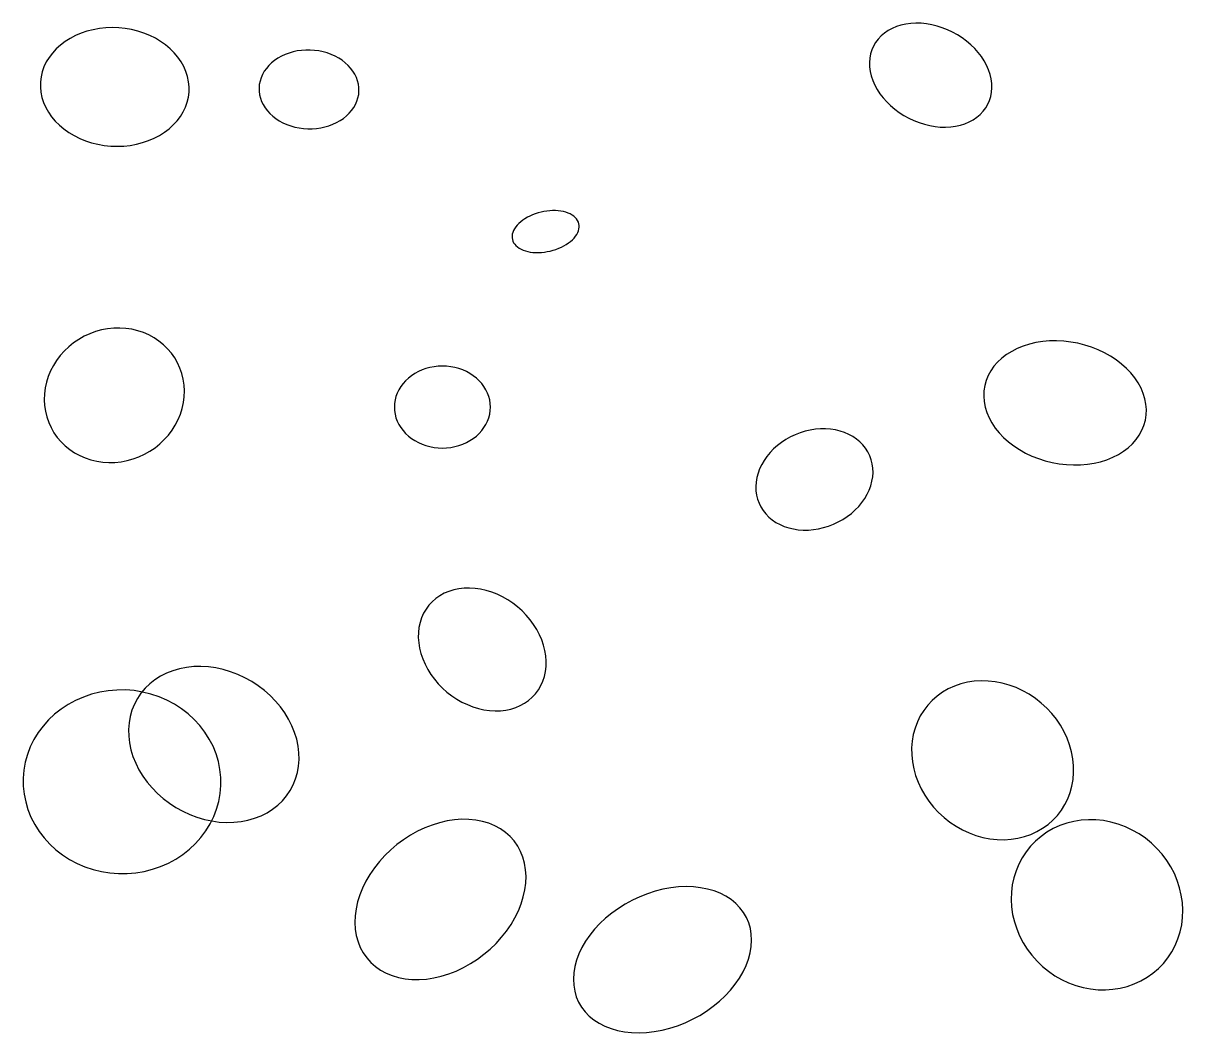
# Model space of a CAD drawing. Header units: metres. Extents: x -14742 to 23791, y -293937 to -273851.
# Drawn here: x 4921 to 23791, y -293937 to -277517 of the extents above; entities that cross this region are included whole.
import ezdxf

# ---------------------------------------------------------------- set-up
doc = ezdxf.new("R2010")
doc.units = ezdxf.units.M

msp = doc.modelspace()

# ---------------------------------------------------------------- linework, layer by layer
at = {"layer": 'LAYER'}
for p, q in [((19130.55, -277572.8), (19060.72, -277602.11)), ((19204.64, -277549.51), (19130.55, -277572.8)), ((19282.41, -277532.4), (19204.64, -277549.51)), ((19363.27, -277521.6), (19282.41, -277532.4)), ((19446.6, -277517.21), (19363.27, -277521.6)), ((19531.78, -277519.25), (19446.6, -277517.21)), ((19618.14, -277527.7), (19531.78, -277519.25)), ((19705.05, -277542.51), (19618.14, -277527.7)), ((19791.83, -277563.55), (19705.05, -277542.51)), ((19877.82, -277590.68), (19791.83, -277563.55)), ((5683.54, -277764.86), (5601.91, -277816.22)), ((5770.71, -277719.5), (5683.54, -277764.86)), ((5862.76, -277680.5), (5770.71, -277719.5)), ((5958.97, -277648.14), (5862.76, -277680.5)), ((6058.62, -277622.68), (5958.97, -277648.14)), ((6160.95, -277604.3), (6058.62, -277622.68)), ((6265.19, -277593.15), (6160.95, -277604.3)), ((6370.53, -277589.32), (6265.19, -277593.15)), ((6476.18, -277592.82), (6370.53, -277589.32)), ((6581.34, -277603.65), (6476.18, -277592.82)), ((6685.19, -277621.7), (6581.34, -277603.65)), ((6786.96, -277646.85), (6685.19, -277621.7)), ((6885.87, -277678.9), (6786.96, -277646.85)), ((6981.16, -277717.62), (6885.87, -277678.9)), ((7072.11, -277762.7), (6981.16, -277717.62)), ((7158.02, -277813.8), (7072.11, -277762.7)), ((18881.81, -277723.62), (18833.89, -277774.31)), ((18935.87, -277677.81), (18881.81, -277723.62)), ((18995.66, -277637.2), (18935.87, -277677.81)), ((19060.72, -277602.11), (18995.66, -277637.2)), ((19962.37, -277623.68), (19877.82, -277590.68)), ((20044.84, -277662.29), (19962.37, -277623.68)), ((20124.59, -277706.24), (20044.84, -277662.29)), ((20201.03, -277755.18), (20124.59, -277706.24)), ((20273.56, -277808.75), (20201.03, -277755.18)), ((5457.68, -277935.36), (5396.19, -278002.22)), ((5526.43, -277873.2), (5457.68, -277935.36)), ((5601.91, -277816.22), (5526.43, -277873.2)), ((7238.26, -277870.53), (7158.02, -277813.8)), ((7312.19, -277932.47), (7238.26, -277870.53)), ((7379.26, -277999.13), (7312.19, -277932.47)), ((9521.47, -277953.94), (9450.91, -277958.99)), ((9592.42, -277953.77), (9521.47, -277953.94)), ((9663.22, -277958.47), (9592.42, -277953.77)), ((18730.36, -277951.49), (18710.14, -278017.43)), ((18757.88, -277888.67), (18730.36, -277951.49)), ((18792.47, -277829.46), (18757.88, -277888.67)), ((18833.89, -277774.31), (18792.47, -277829.46)), ((20341.65, -277866.52), (20273.56, -277808.75)), ((20404.76, -277928.07), (20341.65, -277866.52)), ((20462.42, -277992.92), (20404.76, -277928.07)), ((5342.42, -278073.29), (5296.78, -278148.01)), ((5396.19, -278002.22), (5342.42, -278073.29)), ((7438.97, -278070.02), (7379.26, -277999.13)), ((7490.85, -278144.6), (7438.97, -278070.02)), ((9011.44, -278122.95), (8962.2, -278162.6)), ((9064.95, -278086.88), (9011.44, -278122.95)), ((9122.31, -278054.67), (9064.95, -278086.88)), ((9183.1, -278026.57), (9122.31, -278054.67)), ((9246.85, -278002.78), (9183.1, -278026.57)), ((9313.07, -277983.5), (9246.85, -278002.78)), ((9381.26, -277968.86), (9313.07, -277983.5)), ((9450.91, -277958.99), (9381.26, -277968.86)), ((9733.31, -277968.01), (9663.22, -277958.47)), ((9802.19, -277982.31), (9733.31, -277968.01)), ((9869.3, -278001.27), (9802.19, -277982.31)), ((9934.16, -278024.74), (9869.3, -278001.27)), ((9996.26, -278052.55), (9934.16, -278024.74)), ((10055.13, -278084.47), (9996.26, -278052.55)), ((10110.32, -278120.28), (10055.13, -278084.47)), ((10161.42, -278159.69), (10110.32, -278120.28)), ((18697.37, -278086), (18692.14, -278156.67)), ((18710.14, -278017.43), (18697.37, -278086)), ((20514.19, -278060.59), (20462.42, -277992.92)), ((20559.68, -278130.55), (20514.19, -278060.59)), ((20598.54, -278202.28), (20559.68, -278130.55)), ((5231.22, -278306.14), (5211.8, -278388.34)), ((5259.62, -278225.83), (5231.22, -278306.14)), ((5296.78, -278148.01), (5259.62, -278225.83)), ((7534.51, -278222.28), (7490.85, -278144.6)), ((7569.62, -278302.5), (7534.51, -278222.28)), ((7595.91, -278384.62), (7569.62, -278302.5)), ((8843.64, -278299.94), (8814.84, -278350.68)), ((8877.98, -278251.44), (8843.64, -278299.94)), ((8917.6, -278205.54), (8877.98, -278251.44)), ((8962.2, -278162.6), (8917.6, -278205.54)), ((10208.03, -278202.41), (10161.42, -278159.69)), ((10249.8, -278248.11), (10208.03, -278202.41)), ((10286.41, -278296.44), (10249.8, -278248.11)), ((10317.58, -278347.03), (10286.41, -278296.44)), ((18692.14, -278156.67), (18694.49, -278228.91)), ((18694.49, -278228.91), (18704.41, -278302.16)), ((18704.41, -278302.16), (18721.81, -278375.87)), ((20630.47, -278275.22), (20598.54, -278202.28)), ((20655.24, -278348.83), (20630.47, -278275.22)), ((5201.5, -278471.79), (5200.41, -278555.88)), ((5211.8, -278388.34), (5201.5, -278471.79)), ((7613.18, -278468.04), (7595.91, -278384.62)), ((7621.3, -278552.11), (7613.18, -278468.04)), ((8763.68, -278512.41), (8758.8, -278568.12)), ((8774.71, -278457.32), (8763.68, -278512.41)), ((8791.81, -278403.28), (8774.71, -278457.32)), ((8814.84, -278350.68), (8791.81, -278403.28)), ((10343.08, -278399.51), (10317.58, -278347.03)), ((10362.71, -278453.47), (10343.08, -278399.51)), ((10376.32, -278508.5), (10362.71, -278453.47)), ((10383.81, -278564.18), (10376.32, -278508.5)), ((18721.81, -278375.87), (18746.58, -278449.48)), ((18746.58, -278449.48), (18778.51, -278522.42)), ((20672.64, -278422.54), (20655.24, -278348.83)), ((20682.56, -278495.79), (20672.64, -278422.54)), ((20684.91, -278568.03), (20682.56, -278495.79)), ((5200.41, -278555.88), (5208.53, -278639.95)), ((5208.53, -278639.95), (5225.8, -278723.36)), ((7609.91, -278719.65), (7620.21, -278636.19)), ((7620.21, -278636.19), (7621.3, -278552.11)), ((7620.21, -278636.19), (7620.21, -278636.19)), ((8758.8, -278568.12), (8760.12, -278624.03)), ((8760.12, -278624.03), (8767.61, -278679.71)), ((8767.61, -278679.71), (8781.22, -278734.74)), ((10369.22, -278730.88), (10380.24, -278675.79)), ((10380.24, -278675.79), (10385.12, -278620.08)), ((10385.12, -278620.08), (10383.81, -278564.18)), ((10385.12, -278620.08), (10385.12, -278620.08)), ((18778.51, -278522.42), (18817.37, -278594.15)), ((18817.37, -278594.15), (18862.86, -278664.11)), ((18862.86, -278664.11), (18914.63, -278731.77)), ((20646.69, -278773.21), (20666.91, -278707.27)), ((20666.91, -278707.27), (20679.68, -278638.7)), ((20679.68, -278638.7), (20684.91, -278568.03)), ((5225.8, -278723.36), (5252.09, -278805.49)), ((5252.09, -278805.49), (5287.2, -278885.7)), ((5287.2, -278885.7), (5330.86, -278963.39)), ((7524.93, -278959.97), (7562.09, -278882.16)), ((7562.09, -278882.16), (7590.49, -278801.85)), ((7590.49, -278801.85), (7609.91, -278719.65)), ((8781.22, -278734.74), (8800.85, -278788.69)), ((8800.85, -278788.69), (8826.34, -278841.17)), ((8826.34, -278841.17), (8857.52, -278891.77)), ((8857.52, -278891.77), (8894.13, -278940.1)), ((10265.95, -278936.77), (10300.29, -278888.27)), ((10300.29, -278888.27), (10329.08, -278837.52)), ((10329.08, -278837.52), (10352.12, -278784.93)), ((10352.12, -278784.93), (10369.22, -278730.88)), ((18914.63, -278731.77), (18972.29, -278796.63)), ((18972.29, -278796.63), (19035.4, -278858.18)), ((19035.4, -278858.18), (19103.49, -278915.95)), ((20543.16, -278950.39), (20584.58, -278895.24)), ((20584.58, -278895.24), (20619.17, -278836.03)), ((20619.17, -278836.03), (20646.69, -278773.21)), ((20619.17, -278836.03), (20619.17, -278836.03)), ((5330.86, -278963.39), (5382.74, -279037.96)), ((5382.74, -279037.96), (5442.44, -279108.85)), ((7425.52, -279105.76), (7479.29, -279034.7)), ((7479.29, -279034.7), (7524.93, -278959.97)), ((8894.13, -278940.1), (8935.9, -278985.8)), ((8935.9, -278985.8), (8982.51, -279028.51)), ((8982.51, -279028.51), (9033.6, -279067.93)), ((9033.6, -279067.93), (9088.8, -279103.73)), ((10078.98, -279101.33), (10132.49, -279065.26)), ((10132.49, -279065.26), (10181.73, -279025.6)), ((10181.73, -279025.6), (10226.33, -278982.66)), ((10226.33, -278982.66), (10265.95, -278936.77)), ((19103.49, -278915.95), (19176.02, -278969.51)), ((19176.02, -278969.51), (19252.46, -279018.46)), ((19252.46, -279018.46), (19332.21, -279062.4)), ((19332.21, -279062.4), (19414.68, -279101.02)), ((20316.33, -279122.59), (20381.39, -279087.5)), ((20381.39, -279087.5), (20441.18, -279046.89)), ((20441.18, -279046.89), (20495.24, -279001.07)), ((20495.24, -279001.07), (20543.16, -278950.39)), ((5442.44, -279108.85), (5509.52, -279175.52)), ((5509.52, -279175.52), (5583.45, -279237.45)), ((5583.45, -279237.45), (5663.68, -279294.19)), ((7219.8, -279291.76), (7295.28, -279234.79)), ((7295.28, -279234.79), (7364.03, -279172.63)), ((7364.03, -279172.63), (7425.52, -279105.76)), ((9088.8, -279103.73), (9147.67, -279135.66)), ((9147.67, -279135.66), (9209.76, -279163.46)), ((9209.76, -279163.46), (9274.62, -279186.93)), ((9274.62, -279186.93), (9341.74, -279205.89)), ((9341.74, -279205.89), (9410.61, -279220.2)), ((9410.61, -279220.2), (9480.71, -279229.73)), ((9480.71, -279229.73), (9551.5, -279234.43)), ((9551.5, -279234.43), (9622.45, -279234.26)), ((9622.45, -279234.26), (9693.02, -279229.22)), ((9693.02, -279229.22), (9762.66, -279219.34)), ((9762.66, -279219.34), (9830.85, -279204.7)), ((9830.85, -279204.7), (9897.08, -279185.42)), ((9897.08, -279185.42), (9960.82, -279161.64)), ((9960.82, -279161.64), (10021.61, -279133.53)), ((10021.61, -279133.53), (10078.98, -279101.33)), ((19414.68, -279101.02), (19499.23, -279134.02)), ((19499.23, -279134.02), (19585.22, -279161.15)), ((19585.22, -279161.15), (19672, -279182.19)), ((19672, -279182.19), (19758.91, -279197)), ((19758.91, -279197), (19845.27, -279205.45)), ((19845.27, -279205.45), (19930.45, -279207.49)), ((19930.45, -279207.49), (20013.78, -279203.09)), ((20013.78, -279203.09), (20094.64, -279192.3)), ((20094.64, -279192.3), (20172.41, -279175.19)), ((20172.41, -279175.19), (20246.5, -279151.9)), ((20246.5, -279151.9), (20316.33, -279122.59)), ((5663.68, -279294.19), (5749.6, -279345.29)), ((5749.6, -279345.29), (5840.55, -279390.37)), ((5840.55, -279390.37), (5935.84, -279429.08)), ((5935.84, -279429.08), (6034.75, -279461.13)), ((6034.75, -279461.13), (6136.52, -279486.28)), ((6763.09, -279485.31), (6862.74, -279459.85)), ((6862.74, -279459.85), (6958.95, -279427.49)), ((6958.95, -279427.49), (7050.99, -279388.48)), ((7050.99, -279388.48), (7138.16, -279343.13)), ((7138.16, -279343.13), (7219.8, -279291.76)), ((6136.52, -279486.28), (6240.37, -279504.34)), ((6240.37, -279504.34), (6345.52, -279515.16)), ((6345.52, -279515.16), (6451.17, -279518.67)), ((6451.17, -279518.67), (6556.52, -279514.83)), ((6556.52, -279514.83), (6660.75, -279503.68)), ((6660.75, -279503.68), (6763.09, -279485.31)), ((13347.35, -280590.12), (13300.45, -280602.52)), ((13394.82, -280580.13), (13347.35, -280590.12)), ((13442.5, -280572.62), (13394.82, -280580.13)), ((13490.02, -280567.65), (13442.5, -280572.62)), ((13537.03, -280565.26), (13490.02, -280567.65)), ((13583.17, -280565.46), (13537.03, -280565.26)), ((13628.09, -280568.26), (13583.17, -280565.46)), ((13671.44, -280573.63), (13628.09, -280568.26)), ((13712.9, -280581.54), (13671.44, -280573.63)), ((13752.14, -280591.91), (13712.9, -280581.54)), ((13788.87, -280604.68), (13752.14, -280591.91)), ((12986.52, -280773.6), (12959.44, -280801.51)), ((13016.92, -280746.69), (12986.52, -280773.6)), ((13050.4, -280721.01), (13016.92, -280746.69)), ((13086.71, -280696.73), (13050.4, -280721.01)), ((13125.58, -280674.05), (13086.71, -280696.73)), ((13166.71, -280653.14), (13125.58, -280674.05)), ((13209.79, -280634.15), (13166.71, -280653.14)), ((13254.48, -280617.24), (13209.79, -280634.15)), ((13300.45, -280602.52), (13254.48, -280617.24)), ((13822.82, -280619.75), (13788.87, -280604.68)), ((13853.72, -280637), (13822.82, -280619.75)), ((13881.33, -280656.3), (13853.72, -280637)), ((13905.46, -280677.5), (13881.33, -280656.3)), ((13925.9, -280700.44), (13905.46, -280677.5)), ((13942.52, -280724.95), (13925.9, -280700.44)), ((13955.17, -280750.84), (13942.52, -280724.95)), ((13963.77, -280777.92), (13955.17, -280750.84)), ((13968.26, -280805.97), (13963.77, -280777.92)), ((12880.05, -280948.63), (12876.22, -280977.99)), ((12888, -280918.94), (12880.05, -280948.63)), ((12900.03, -280889.16), (12888, -280918.94)), ((12916.03, -280859.52), (12900.03, -280889.16)), ((12935.88, -280830.22), (12916.03, -280859.52)), ((12959.44, -280801.51), (12935.88, -280830.22)), ((13908.92, -280982.56), (13928.77, -280953.27)), ((13928.77, -280953.27), (13944.77, -280923.62)), ((13944.77, -280923.62), (13956.79, -280893.84)), ((13956.79, -280893.84), (13964.75, -280864.15)), ((13964.75, -280864.15), (13968.58, -280834.79)), ((13968.58, -280834.79), (13968.26, -280805.97)), ((12876.22, -280977.99), (12876.54, -281006.81)), ((12876.54, -281006.81), (12881.02, -281034.86)), ((12881.02, -281034.86), (12881.02, -281034.86)), ((12881.02, -281034.86), (12889.62, -281061.94)), ((12889.62, -281061.94), (12902.28, -281087.83)), ((12902.28, -281087.83), (12918.9, -281112.34)), ((12918.9, -281112.34), (12939.34, -281135.28)), ((12939.34, -281135.28), (12963.46, -281156.49)), ((12963.46, -281156.49), (12991.08, -281175.78)), ((13635.01, -281178.63), (13678.09, -281159.65)), ((13678.09, -281159.65), (13719.21, -281138.73)), ((13719.21, -281138.73), (13758.08, -281116.05)), ((13758.08, -281116.05), (13794.4, -281091.77)), ((13794.4, -281091.77), (13827.88, -281066.09)), ((13827.88, -281066.09), (13858.28, -281039.18)), ((13858.28, -281039.18), (13885.36, -281011.27)), ((13885.36, -281011.27), (13908.92, -280982.56)), ((12991.08, -281175.78), (13021.98, -281193.03)), ((13021.98, -281193.03), (13055.92, -281208.1)), ((13055.92, -281208.1), (13092.66, -281220.87)), ((13092.66, -281220.87), (13131.9, -281231.25)), ((13131.9, -281231.25), (13173.36, -281239.15)), ((13173.36, -281239.15), (13216.71, -281244.52)), ((13216.71, -281244.52), (13261.62, -281247.32)), ((13261.62, -281247.32), (13307.76, -281247.52)), ((13307.76, -281247.52), (13354.77, -281245.13)), ((13354.77, -281245.13), (13402.3, -281240.16)), ((13402.3, -281240.16), (13449.98, -281232.65)), ((13449.98, -281232.65), (13497.45, -281222.66)), ((13497.45, -281222.66), (13544.35, -281210.26)), ((13544.35, -281210.26), (13590.32, -281195.54)), ((13590.32, -281195.54), (13635.01, -281178.63)), ((6394.42, -282477.15), (6295.1, -282487.57)), ((6493.81, -282475.03), (6394.42, -282477.15)), ((6592.52, -282481.23), (6493.81, -282475.03)), ((6689.79, -282495.71), (6592.52, -282481.23)), ((5825.76, -282659.38), (5742.35, -282715.85)), ((5913.57, -282609.84), (5825.76, -282659.38)), ((6005.12, -282567.6), (5913.57, -282609.84)), ((6099.71, -282532.97), (6005.12, -282567.6)), ((6196.61, -282506.23), (6099.71, -282532.97)), ((6295.1, -282487.57), (6196.61, -282506.23)), ((6784.9, -282518.36), (6689.79, -282495.71)), ((6877.11, -282549), (6784.9, -282518.36)), ((6965.71, -282587.4), (6877.11, -282549)), ((7050.05, -282633.27), (6965.71, -282587.4)), ((7129.47, -282686.26), (7050.05, -282633.27)), ((5591.24, -282847.77), (5524.68, -282922.22)), ((5663.97, -282778.8), (5591.24, -282847.77)), ((5742.35, -282715.85), (5663.97, -282778.8)), ((7203.37, -282745.97), (7129.47, -282686.26)), ((7271.2, -282811.93), (7203.37, -282745.97)), ((7332.42, -282883.66), (7271.2, -282811.93)), ((21007.06, -282854.33), (20923.18, -282906.51)), ((21097.53, -282808.54), (21007.06, -282854.33)), ((21193.92, -282769.47), (21097.53, -282808.54)), ((21295.48, -282737.43), (21193.92, -282769.47)), ((21401.46, -282712.67), (21295.48, -282737.43)), ((21511.03, -282695.37), (21401.46, -282712.67)), ((21623.37, -282685.66), (21511.03, -282695.37)), ((21737.63, -282683.62), (21623.37, -282685.66)), ((21852.92, -282689.26), (21737.63, -282683.62)), ((21968.38, -282702.54), (21852.92, -282689.26)), ((22083.13, -282723.36), (21968.38, -282702.54)), ((22196.29, -282751.56), (22083.13, -282723.36)), ((22307, -282786.92), (22196.29, -282751.56)), ((22414.42, -282829.18), (22307, -282786.92)), ((22517.73, -282878.02), (22414.42, -282829.18)), ((5464.83, -283001.6), (5412.12, -283085.29)), ((5524.68, -282922.22), (5464.83, -283001.6)), ((7386.58, -282960.6), (7332.42, -282883.66)), ((7433.26, -283042.17), (7386.58, -282960.6)), ((7472.11, -283127.75), (7433.26, -283042.17)), ((20777.75, -283028.39), (20717.29, -283097.16)), ((20846.55, -282964.68), (20777.75, -283028.39)), ((20923.18, -282906.51), (20846.55, -282964.68)), ((22616.14, -282933.05), (22517.73, -282878.02)), ((22708.92, -282993.88), (22616.14, -282933.05)), ((22795.34, -283060.02), (22708.92, -282993.88)), ((5366.96, -283172.65), (5329.7, -283263.04)), ((5412.12, -283085.29), (5366.96, -283172.65)), ((7502.84, -283216.69), (7472.11, -283127.75)), ((7525.2, -283308.3), (7502.84, -283216.69)), ((11294, -283214.92), (11239.9, -283250.31)), ((11351.51, -283183.68), (11294, -283214.92)), ((11411.99, -283156.84), (11351.51, -283183.68)), ((11474.99, -283134.59), (11411.99, -283156.84)), ((11540.02, -283117.1), (11474.99, -283134.59)), ((11606.6, -283104.52), (11540.02, -283117.1)), ((11674.21, -283096.92), (11606.6, -283104.52)), ((11742.33, -283094.38), (11674.21, -283096.92)), ((11810.46, -283096.91), (11742.33, -283094.38)), ((11878.07, -283104.49), (11810.46, -283096.91)), ((11944.65, -283117.06), (11878.07, -283104.49)), ((12009.69, -283134.53), (11944.65, -283117.06)), ((12072.69, -283156.77), (12009.69, -283134.53)), ((12133.18, -283183.6), (12072.69, -283156.77)), ((12190.7, -283214.82), (12133.18, -283183.6)), ((12244.8, -283250.2), (12190.7, -283214.82)), ((20665.64, -283170.46), (20623.19, -283247.74)), ((20717.29, -283097.16), (20665.64, -283170.46)), ((22874.75, -283130.98), (22795.34, -283060.02)), ((22946.55, -283206.22), (22874.75, -283130.98)), ((23010.2, -283285.17), (22946.55, -283206.22)), ((5300.62, -283355.75), (5279.93, -283450.08)), ((5329.7, -283263.04), (5300.62, -283355.75)), ((7539.04, -283401.89), (7525.2, -283308.3)), ((7544.24, -283496.76), (7539.04, -283401.89)), ((11065.42, -283427.58), (11033.94, -283479.14)), ((11102.06, -283378.56), (11065.42, -283427.58)), ((11143.56, -283332.44), (11102.06, -283378.56)), ((11189.63, -283289.58), (11143.56, -283332.44)), ((11239.9, -283250.31), (11189.63, -283289.58)), ((12295.08, -283289.46), (12244.8, -283250.2)), ((12341.16, -283332.3), (12295.08, -283289.46)), ((12382.68, -283378.41), (12341.16, -283332.3)), ((12419.32, -283427.43), (12382.68, -283378.41)), ((12450.81, -283478.98), (12419.32, -283427.43)), ((20567.11, -283411.86), (20553.9, -283497.44)), ((20590.26, -283328.41), (20567.11, -283411.86)), ((20623.19, -283247.74), (20590.26, -283328.41)), ((23065.2, -283367.21), (23010.2, -283285.17)), ((23111.14, -283451.74), (23065.2, -283367.21)), ((5267.8, -283545.32), (5264.33, -283640.73)), ((5279.93, -283450.08), (5267.8, -283545.32)), ((7528.63, -283687.41), (7540.76, -283592.17)), ((7540.76, -283592.17), (7544.24, -283496.76)), ((10987.35, -283588.27), (10972.6, -283645.02)), ((11007.85, -283532.84), (10987.35, -283588.27)), ((11033.94, -283479.14), (11007.85, -283532.84)), ((12476.92, -283532.68), (12450.81, -283478.98)), ((12497.43, -283588.11), (12476.92, -283532.68)), ((12512.19, -283644.85), (12497.43, -283588.11)), ((20553.9, -283497.44), (20550.75, -283584.52)), ((20550.75, -283584.52), (20557.68, -283672.42)), ((23147.67, -283538.11), (23111.14, -283451.74)), ((23174.51, -283625.65), (23147.67, -283538.11)), ((5264.33, -283640.73), (5269.52, -283735.59)), ((5269.52, -283735.59), (5283.36, -283829.19)), ((7478.86, -283874.45), (7507.95, -283781.74)), ((7507.95, -283781.74), (7528.63, -283687.41)), ((10963.7, -283702.65), (10960.74, -283760.71)), ((10960.74, -283760.71), (10960.74, -283760.71)), ((10960.74, -283760.71), (10963.72, -283818.78)), ((10972.6, -283645.02), (10963.7, -283702.65)), ((12521.1, -283702.47), (12512.19, -283644.85)), ((12524.08, -283760.54), (12521.1, -283702.47)), ((12521.11, -283818.61), (12524.08, -283760.54)), ((20557.68, -283672.42), (20574.62, -283760.48)), ((20574.62, -283760.48), (20601.46, -283848.02)), ((23191.45, -283713.71), (23174.51, -283625.65)), ((23198.38, -283801.61), (23191.45, -283713.71)), ((23195.23, -283888.68), (23198.38, -283801.61)), ((5283.36, -283829.19), (5305.72, -283920.8)), ((5305.72, -283920.8), (5336.45, -284009.74)), ((7396.44, -284052.2), (7441.6, -283964.83)), ((7441.6, -283964.83), (7478.86, -283874.45)), ((10963.72, -283818.78), (10972.62, -283876.41)), ((10972.62, -283876.41), (10987.39, -283933.15)), ((10987.39, -283933.15), (11007.9, -283988.58)), ((11007.9, -283988.58), (11034, -284042.27)), ((12450.88, -284042.12), (12476.97, -283988.42)), ((12476.97, -283988.42), (12497.47, -283932.98)), ((12497.47, -283932.98), (12512.22, -283876.23)), ((12512.22, -283876.23), (12521.11, -283818.61)), ((20601.46, -283848.02), (20637.99, -283934.39)), ((20637.99, -283934.39), (20683.93, -284018.91)), ((23158.87, -284057.72), (23182.02, -283974.27)), ((23182.02, -283974.27), (23195.23, -283888.68)), ((23182.02, -283974.27), (23182.02, -283974.27)), ((5336.45, -284009.74), (5375.3, -284095.31)), ((5375.3, -284095.31), (5375.3, -284095.31)), ((5375.3, -284095.31), (5421.98, -284176.88)), ((5421.98, -284176.88), (5476.14, -284253.82)), ((7283.88, -284215.26), (7343.74, -284135.89)), ((7343.74, -284135.89), (7396.44, -284052.2)), ((11034, -284042.27), (11065.5, -284093.83)), ((11065.5, -284093.83), (11102.14, -284142.84)), ((11102.14, -284142.84), (11143.66, -284188.95)), ((12341.25, -284188.82), (12382.76, -284142.7)), ((12382.76, -284142.7), (12419.4, -284093.68)), ((12419.4, -284093.68), (12450.88, -284042.12)), ((17564.52, -284178.81), (17484.77, -284209.66)), ((17646.04, -284153.73), (17564.52, -284178.81)), ((17728.7, -284134.62), (17646.04, -284153.73)), ((17811.88, -284121.62), (17728.7, -284134.62)), ((17894.93, -284114.82), (17811.88, -284121.62)), ((17977.24, -284114.29), (17894.93, -284114.82)), ((18058.16, -284120.02), (17977.24, -284114.29)), ((18137.1, -284131.98), (18058.16, -284120.02)), ((18213.43, -284150.06), (18137.1, -284131.98)), ((18286.6, -284174.14), (18213.43, -284150.06)), ((18356.03, -284204.02), (18286.6, -284174.14)), ((20683.93, -284018.91), (20738.93, -284100.96)), ((20738.93, -284100.96), (20802.58, -284179.91)), ((20802.58, -284179.91), (20874.38, -284255.15)), ((23083.49, -284215.67), (23125.94, -284138.39)), ((23125.94, -284138.39), (23158.87, -284057.72)), ((5476.14, -284253.82), (5537.37, -284325.55)), ((5537.37, -284325.55), (5605.19, -284391.52)), ((7066.21, -284421.64), (7144.59, -284358.68)), ((7144.59, -284358.68), (7217.33, -284289.72)), ((7217.33, -284289.72), (7283.88, -284215.26)), ((11143.66, -284188.95), (11189.73, -284231.8)), ((11189.73, -284231.8), (11240.02, -284271.06)), ((11240.02, -284271.06), (11294.12, -284306.44)), ((11294.12, -284306.44), (11351.64, -284337.66)), ((11351.64, -284337.66), (11412.13, -284364.49)), ((11412.13, -284364.49), (11475.13, -284386.72)), ((12009.83, -284386.67), (12072.83, -284364.42)), ((12072.83, -284364.42), (12133.31, -284337.57)), ((12133.31, -284337.57), (12190.82, -284306.34)), ((12190.82, -284306.34), (12244.92, -284270.95)), ((12244.92, -284270.95), (12295.19, -284231.67)), ((12295.19, -284231.67), (12341.25, -284188.82)), ((17262.06, -284334.3), (17195.22, -284385.49)), ((17332.96, -284287.7), (17262.06, -284334.3)), ((17407.38, -284246.05), (17332.96, -284287.7)), ((17484.77, -284209.66), (17407.38, -284246.05)), ((18421.2, -284239.49), (18356.03, -284204.02)), ((18481.61, -284280.27), (18421.2, -284239.49)), ((18536.81, -284326.05), (18481.61, -284280.27)), ((18586.37, -284376.48), (18536.81, -284326.05)), ((20874.38, -284255.15), (20953.79, -284326.11)), ((20953.79, -284326.11), (21040.21, -284392.25)), ((22902.58, -284421.45), (22971.38, -284357.74)), ((22971.38, -284357.74), (23031.84, -284288.97)), ((23031.84, -284288.97), (23083.49, -284215.67)), ((5605.19, -284391.52), (5679.09, -284451.23)), ((5679.09, -284451.23), (5758.51, -284504.22)), ((5758.51, -284504.22), (5842.85, -284550.09)), ((5842.85, -284550.09), (5931.46, -284588.49)), ((6803.44, -284569.89), (6894.99, -284527.64)), ((6894.99, -284527.64), (6982.8, -284478.1)), ((6982.8, -284478.1), (7066.21, -284421.64)), ((11475.13, -284386.72), (11540.17, -284404.2)), ((11540.17, -284404.2), (11606.75, -284416.77)), ((11606.75, -284416.77), (11674.36, -284424.35)), ((11674.36, -284424.35), (11742.48, -284426.87)), ((11742.48, -284426.87), (11810.61, -284424.33)), ((11810.61, -284424.33), (11878.22, -284416.74)), ((11878.22, -284416.74), (11944.79, -284404.15)), ((11944.79, -284404.15), (12009.83, -284386.67)), ((17075.75, -284500.05), (17024.02, -284562.55)), ((17132.96, -284440.88), (17075.75, -284500.05)), ((17195.22, -284385.49), (17132.96, -284440.88)), ((18629.92, -284431.19), (18586.37, -284376.48)), ((18667.12, -284489.75), (18629.92, -284431.19)), ((18697.7, -284551.71), (18667.12, -284489.75)), ((18721.41, -284616.61), (18697.7, -284551.71)), ((21040.21, -284392.25), (21132.99, -284453.07)), ((21132.99, -284453.07), (21231.4, -284508.11)), ((21231.4, -284508.11), (21334.71, -284556.95)), ((21334.71, -284556.95), (21442.13, -284599.21)), ((22651.6, -284577.59), (22742.07, -284531.8)), ((22742.07, -284531.8), (22825.95, -284479.62)), ((22825.95, -284479.62), (22902.58, -284421.45)), ((5931.46, -284588.49), (6023.66, -284619.13)), ((6023.66, -284619.13), (6118.77, -284641.78)), ((6118.77, -284641.78), (6216.05, -284656.26)), ((6216.05, -284656.26), (6314.76, -284662.46)), ((6314.76, -284662.46), (6414.15, -284660.34)), ((6414.15, -284660.34), (6513.46, -284649.91)), ((6513.46, -284649.91), (6611.95, -284631.26)), ((6611.95, -284631.26), (6708.85, -284604.51)), ((6708.85, -284604.51), (6803.44, -284569.89)), ((16938.54, -284695.6), (16905.44, -284765.15)), ((16978.16, -284627.9), (16938.54, -284695.6)), ((17024.02, -284562.55), (16978.16, -284627.9)), ((18738.08, -284683.95), (18721.41, -284616.61)), ((18747.58, -284753.23), (18738.08, -284683.95)), ((21442.13, -284599.21), (21552.84, -284634.57)), ((21552.84, -284634.57), (21666, -284662.77)), ((21666, -284662.77), (21780.75, -284683.59)), ((21780.75, -284683.59), (21896.21, -284696.87)), ((21896.21, -284696.87), (22011.5, -284702.51)), ((22011.5, -284702.51), (22125.76, -284700.47)), ((22125.76, -284700.47), (22238.1, -284690.76)), ((22238.1, -284690.76), (22347.67, -284673.46)), ((22347.67, -284673.46), (22453.65, -284648.69)), ((22453.65, -284648.69), (22555.21, -284616.66)), ((22555.21, -284616.66), (22651.6, -284577.59)), ((16859.77, -284907.64), (16847.56, -284979.5)), ((16879.11, -284836.01), (16859.77, -284907.64)), ((16905.44, -284765.15), (16879.11, -284836.01)), ((18732.64, -284967.3), (18744.85, -284895.44)), ((18744.85, -284895.44), (18749.85, -284823.9)), ((18749.85, -284823.9), (18747.58, -284753.23)), ((16847.56, -284979.5), (16842.56, -285051.04)), ((16842.56, -285051.04), (16844.83, -285121.71)), ((16844.83, -285121.71), (16854.33, -285190.99)), ((18653.87, -285179.34), (18686.97, -285109.79)), ((18686.97, -285109.79), (18713.3, -285038.93)), ((18713.3, -285038.93), (18732.64, -284967.3)), ((16854.33, -285190.99), (16871, -285258.33)), ((16871, -285258.33), (16894.72, -285323.23)), ((18516.66, -285374.89), (18568.39, -285312.39)), ((18568.39, -285312.39), (18614.25, -285247.04)), ((18614.25, -285247.04), (18653.87, -285179.34)), ((16894.72, -285323.23), (16894.72, -285323.23)), ((16894.72, -285323.23), (16925.29, -285385.19)), ((16925.29, -285385.19), (16962.49, -285443.75)), ((16962.49, -285443.75), (17006.04, -285498.45)), ((17006.04, -285498.45), (17055.6, -285548.89)), ((18330.35, -285540.64), (18397.19, -285489.45)), ((18397.19, -285489.45), (18459.45, -285434.06)), ((18459.45, -285434.06), (18516.66, -285374.89)), ((17055.6, -285548.89), (17110.8, -285594.67)), ((17110.8, -285594.67), (17171.21, -285635.45)), ((17171.21, -285635.45), (17236.38, -285670.92)), ((17236.38, -285670.92), (17305.81, -285700.8)), ((18027.89, -285696.13), (18107.64, -285665.28)), ((18107.64, -285665.28), (18185.03, -285628.89)), ((18185.03, -285628.89), (18259.45, -285587.23)), ((18259.45, -285587.23), (18330.35, -285540.64)), ((17305.81, -285700.8), (17378.98, -285724.88)), ((17378.98, -285724.88), (17455.31, -285742.96)), ((17455.31, -285742.96), (17534.25, -285754.92)), ((17534.25, -285754.92), (17615.17, -285760.65)), ((17615.17, -285760.65), (17697.48, -285760.12)), ((17697.48, -285760.12), (17780.53, -285753.32)), ((17780.53, -285753.32), (17863.71, -285740.32)), ((17863.71, -285740.32), (17946.37, -285721.21)), ((17946.37, -285721.21), (18027.89, -285696.13)), ((11772.03, -286789.7), (11701.48, -286828.47)), ((11847.29, -286757.87), (11772.03, -286789.7)), ((11926.7, -286733.24), (11847.29, -286757.87)), ((12009.63, -286715.99), (11926.7, -286733.24)), ((12095.48, -286706.25), (12009.63, -286715.99)), ((12183.57, -286704.09), (12095.48, -286706.25)), ((12273.24, -286709.53), (12183.57, -286704.09)), ((12363.82, -286722.53), (12273.24, -286709.53)), ((12454.6, -286742.99), (12363.82, -286722.53)), ((12544.9, -286770.76), (12454.6, -286742.99)), ((12634.03, -286805.61), (12544.9, -286770.76)), ((12721.32, -286847.3), (12634.03, -286805.61)), ((11523.28, -286983.27), (11476.54, -287046.39)), ((11576.63, -286925.62), (11523.28, -286983.27)), ((11636.19, -286873.89), (11576.63, -286925.62)), ((11701.48, -286828.47), (11636.19, -286873.89)), ((12806.09, -286895.49), (12721.32, -286847.3)), ((12887.71, -286949.83), (12806.09, -286895.49)), ((12965.54, -287009.9), (12887.71, -286949.83)), ((13039.01, -287075.24), (12965.54, -287009.9)), ((11404.24, -287187.1), (11379.23, -287263.61)), ((11436.75, -287114.5), (11404.24, -287187.1)), ((11476.54, -287046.39), (11436.75, -287114.5)), ((13107.55, -287145.36), (13039.01, -287075.24)), ((13170.64, -287219.71), (13107.55, -287145.36)), ((11361.93, -287343.47), (11352.46, -287426.06)), ((11379.23, -287263.61), (11361.93, -287343.47)), ((13227.79, -287297.75), (13170.64, -287219.71)), ((13278.58, -287378.87), (13227.79, -287297.75)), ((13322.62, -287462.45), (13278.58, -287378.87)), ((11352.46, -287426.06), (11350.89, -287510.76)), ((11350.89, -287510.76), (11357.25, -287596.92)), ((13359.57, -287547.86), (13322.62, -287462.45)), ((13389.15, -287634.44), (13359.57, -287547.86)), ((11357.25, -287596.92), (11371.47, -287683.89)), ((11371.47, -287683.89), (11393.46, -287770.99)), ((13411.14, -287721.55), (13389.15, -287634.44)), ((13425.36, -287808.52), (13411.14, -287721.55)), ((11393.46, -287770.99), (11423.04, -287857.58)), ((11423.04, -287857.58), (11459.99, -287942.99)), ((11459.99, -287942.99), (11504.02, -288026.57)), ((13431.71, -287894.68), (13425.36, -287808.52)), ((13430.15, -287979.37), (13431.71, -287894.68)), ((7156.3, -288136.93), (7065.12, -288194.5)), ((7254.07, -288087.81), (7156.3, -288136.93)), ((7357.69, -288047.53), (7254.07, -288087.81)), ((7466.38, -288016.37), (7357.69, -288047.53)), ((7579.3, -287994.59), (7466.38, -288016.37)), ((7695.59, -287982.35), (7579.3, -287994.59)), ((7814.37, -287979.74), (7695.59, -287982.35)), ((7934.74, -287986.77), (7814.37, -287979.74)), ((8055.78, -288003.41), (7934.74, -287986.77)), ((8176.57, -288029.52), (8055.78, -288003.41)), ((8296.18, -288064.89), (8176.57, -288029.52)), ((8413.72, -288109.27), (8296.18, -288064.89)), ((8528.28, -288162.32), (8413.72, -288109.27)), ((11504.02, -288026.57), (11554.81, -288107.69)), ((11554.81, -288107.69), (11611.97, -288185.72)), ((13378.37, -288218.34), (13403.38, -288141.83)), ((13403.38, -288141.83), (13420.68, -288061.97)), ((13420.68, -288061.97), (13430.15, -287979.37)), ((6905.26, -288333.19), (6837.8, -288413.26)), ((6981.23, -288260.09), (6905.26, -288333.19)), ((7065.12, -288194.5), (6981.23, -288260.09)), ((8638.99, -288223.63), (8528.28, -288162.32)), ((8745.01, -288292.73), (8638.99, -288223.63)), ((8845.53, -288369.1), (8745.01, -288292.73)), ((11611.97, -288185.72), (11675.06, -288260.08)), ((11675.06, -288260.08), (11743.59, -288330.2)), ((11743.59, -288330.2), (11817.06, -288395.54)), ((13306.07, -288359.05), (13345.85, -288290.94)), ((13345.85, -288290.94), (13378.37, -288218.34)), ((20074.34, -288299.37), (19975.38, -288344.51)), ((20178.04, -288263.4), (20074.34, -288299.37)), ((20285.68, -288236.88), (20178.04, -288263.4)), ((20396.44, -288220.02), (20285.68, -288236.88)), ((20509.49, -288212.93), (20396.44, -288220.02)), ((20623.95, -288215.68), (20509.49, -288212.93)), ((20738.97, -288228.24), (20623.95, -288215.68)), ((20853.66, -288250.51), (20738.97, -288228.24)), ((20967.15, -288282.34), (20853.66, -288250.51)), ((21078.58, -288323.46), (20967.15, -288282.34)), ((21187.1, -288373.58), (21078.58, -288323.46)), ((5900.31, -288475.96), (5773.62, -288531.41)), ((6031.78, -288431), (5900.31, -288475.96)), ((6167.04, -288396.86), (6031.78, -288431)), ((6305.05, -288373.82), (6167.04, -288396.86)), ((6444.76, -288362.05), (6305.05, -288373.82)), ((6585.12, -288361.63), (6444.76, -288362.05)), ((6725.05, -288372.57), (6585.12, -288361.63)), ((6863.49, -288394.79), (6725.05, -288372.57)), ((6779.36, -288499.68), (6730.38, -288591.79)), ((6837.8, -288413.26), (6779.36, -288499.68)), ((6999.39, -288428.11), (6863.49, -288394.79)), ((7131.7, -288472.29), (6999.39, -288428.11)), ((7259.43, -288526.99), (7131.7, -288472.29)), ((8939.8, -288452.16), (8845.53, -288369.1)), ((9027.08, -288541.27), (8939.8, -288452.16)), ((11817.06, -288395.54), (11894.9, -288455.61)), ((11894.9, -288455.61), (11976.52, -288509.95)), ((11976.52, -288509.95), (12061.29, -288558.14)), ((13146.42, -288531.55), (13205.97, -288479.82)), ((13205.97, -288479.82), (13259.32, -288422.17)), ((13259.32, -288422.17), (13306.07, -288359.05)), ((13259.32, -288422.17), (13259.32, -288422.17)), ((19794.62, -288460.87), (19714.2, -288531.21)), ((19881.9, -288398.48), (19794.62, -288460.87)), ((19975.38, -288344.51), (19881.9, -288398.48)), ((21291.88, -288432.31), (21187.1, -288373.58)), ((21392.13, -288499.21), (21291.88, -288432.31)), ((21487.08, -288573.75), (21392.13, -288499.21)), ((5538.42, -288672.02), (5431.69, -288756.11)), ((5652.69, -288596.93), (5538.42, -288672.02)), ((5773.62, -288531.41), (5652.69, -288596.93)), ((6691.24, -288688.89), (6662.23, -288790.25)), ((6730.38, -288591.79), (6691.24, -288688.89)), ((7381.6, -288591.78), (7259.43, -288526.99)), ((7497.29, -288666.19), (7381.6, -288591.78)), ((7605.6, -288749.63), (7497.29, -288666.19)), ((9106.72, -288635.76), (9027.08, -288541.27)), ((9178.11, -288734.91), (9106.72, -288635.76)), ((12061.29, -288558.14), (12148.57, -288599.83)), ((12148.57, -288599.83), (12237.7, -288634.68)), ((12237.7, -288634.68), (12328.01, -288662.45)), ((12328.01, -288662.45), (12418.79, -288682.91)), ((12418.79, -288682.91), (12509.36, -288695.91)), ((12509.36, -288695.91), (12599.04, -288701.35)), ((12599.04, -288701.35), (12687.13, -288699.19)), ((12687.13, -288699.19), (12772.97, -288689.45)), ((12772.97, -288689.45), (12855.91, -288672.2)), ((12855.91, -288672.2), (12935.31, -288647.56)), ((12935.31, -288647.56), (13010.57, -288615.74)), ((13010.57, -288615.74), (13081.12, -288576.97)), ((13081.12, -288576.97), (13146.42, -288531.55)), ((19576.33, -288693.53), (19519.94, -288784.27)), ((19641.25, -288608.96), (19576.33, -288693.53)), ((19714.2, -288531.21), (19641.25, -288608.96)), ((21576.01, -288655.39), (21487.08, -288573.75)), ((21658.25, -288743.49), (21576.01, -288655.39)), ((5333.32, -288848.55), (5244.05, -288948.65)), ((5431.69, -288756.11), (5333.32, -288848.55)), ((6643.57, -288895.09), (6635.41, -289002.61)), ((6662.23, -288790.25), (6643.57, -288895.09)), ((7705.72, -288841.48), (7605.6, -288749.63)), ((7796.89, -288941.04), (7705.72, -288841.48)), ((9240.71, -288837.97), (9178.11, -288734.91)), ((9294.03, -288944.14), (9240.71, -288837.97)), ((19472.49, -288880.5), (19434.36, -288981.48)), ((19519.94, -288784.27), (19472.49, -288880.5)), ((21733.16, -288837.38), (21658.25, -288743.49)), ((21800.19, -288936.36), (21733.16, -288837.38)), ((5164.55, -289055.63), (5095.44, -289168.7)), ((5244.05, -288948.65), (5164.55, -289055.63)), ((6635.41, -289002.61), (6637.81, -289112)), ((7878.4, -289047.55), (7796.89, -288941.04)), ((7949.65, -289160.2), (7878.4, -289047.55)), ((9337.69, -289052.62), (9294.03, -288944.14)), ((9371.33, -289162.59), (9337.69, -289052.62)), ((19405.84, -289086.45), (19387.13, -289194.6)), ((19434.36, -288981.48), (19405.84, -289086.45)), ((21858.81, -289039.66), (21800.19, -288936.36)), ((21908.58, -289146.51), (21858.81, -289039.66)), ((5095.44, -289168.7), (5037.24, -289286.98)), ((6637.81, -289112), (6650.75, -289222.43)), ((6650.75, -289222.43), (6674.13, -289333.04)), ((8010.09, -289278.13), (7949.65, -289160.2)), ((9394.71, -289273.21), (9371.33, -289162.59)), ((9407.65, -289383.63), (9394.71, -289273.21)), ((19387.13, -289194.6), (19378.38, -289305.11)), ((21949.12, -289256.08), (21908.58, -289146.51)), ((21980.13, -289367.54), (21949.12, -289256.08)), ((4990.4, -289409.58), (4955.26, -289535.57)), ((5037.24, -289286.98), (4990.4, -289409.58)), ((6674.13, -289333.04), (6707.78, -289443.01)), ((6707.78, -289443.01), (6751.43, -289551.49)), ((8059.25, -289400.44), (8010.09, -289278.13)), ((8096.78, -289526.21), (8059.25, -289400.44)), ((9410.05, -289493.02), (9407.65, -289383.63)), ((19378.38, -289305.11), (19379.67, -289417.14)), ((19379.67, -289417.14), (19390.97, -289529.85)), ((22001.37, -289480.06), (21980.13, -289367.54)), ((4955.26, -289535.57), (4932.11, -289663.97)), ((6751.43, -289551.49), (6804.76, -289657.67)), ((8122.36, -289654.47), (8096.78, -289526.21)), ((8135.83, -289784.26), (8122.36, -289654.47)), ((9383.23, -289705.38), (9401.89, -289600.54)), ((9401.89, -289600.54), (9410.05, -289493.02)), ((19390.97, -289529.85), (19412.21, -289642.36)), ((19412.21, -289642.36), (19443.22, -289753.82)), ((22012.67, -289592.76), (22001.37, -289480.06)), ((22013.96, -289704.79), (22012.67, -289592.76)), ((4932.11, -289663.97), (4921.1, -289793.83)), ((4921.1, -289793.83), (4922.34, -289924.15)), ((6804.76, -289657.67), (6867.35, -289760.72)), ((6867.35, -289760.72), (6938.74, -289859.87)), ((8137.06, -289914.57), (8135.83, -289784.26)), ((9315.08, -289903.85), (9354.22, -289806.74)), ((9354.22, -289806.74), (9383.23, -289705.38)), ((19443.22, -289753.82), (19483.76, -289863.4)), ((21986.5, -289923.45), (22005.21, -289815.3)), ((22005.21, -289815.3), (22013.96, -289704.79)), ((4922.34, -289924.15), (4935.8, -290053.93)), ((6938.74, -289859.87), (7018.38, -289954.36)), ((7018.38, -289954.36), (7105.66, -290043.47)), ((8126.06, -290044.43), (8137.06, -289914.57)), ((8137.06, -289914.57), (8137.06, -289914.57)), ((9207.66, -290082.37), (9266.1, -289995.96)), ((9266.1, -289995.96), (9315.08, -289903.85)), ((9266.1, -289995.96), (9266.1, -289995.96)), ((19483.76, -289863.4), (19533.53, -289970.24)), ((19533.53, -289970.24), (19592.15, -290073.54)), ((21919.85, -290129.4), (21957.98, -290028.42)), ((21957.98, -290028.42), (21986.5, -289923.45)), ((4935.8, -290053.93), (4961.39, -290182.19)), ((4961.39, -290182.19), (4998.91, -290307.96)), ((7105.66, -290043.47), (7199.93, -290126.53)), ((7199.93, -290126.53), (7300.45, -290202.9)), ((7300.45, -290202.9), (7406.47, -290272)), ((8067.77, -290298.82), (8102.9, -290172.84)), ((8102.9, -290172.84), (8126.06, -290044.43)), ((9064.23, -290235.54), (9140.2, -290162.44)), ((9140.2, -290162.44), (9207.66, -290082.37)), ((19592.15, -290073.54), (19659.18, -290172.52)), ((19659.18, -290172.52), (19734.09, -290266.42)), ((21872.4, -290225.63), (21919.85, -290129.4)), ((4998.91, -290307.96), (5048.08, -290430.27)), ((7406.47, -290272), (7517.19, -290333.31)), ((7517.19, -290333.31), (7631.74, -290386.36)), ((7631.74, -290386.36), (7749.28, -290430.74)), ((8020.92, -290421.42), (8067.77, -290298.82)), ((8687.77, -290448.11), (8791.39, -290407.82)), ((8791.39, -290407.82), (8889.16, -290358.7)), ((8889.16, -290358.7), (8980.34, -290301.13)), ((8980.34, -290301.13), (9064.23, -290235.54)), ((19734.09, -290266.42), (19816.33, -290354.52)), ((19816.33, -290354.52), (19905.26, -290436.15)), ((21678.14, -290478.69), (21751.09, -290400.94)), ((21751.09, -290400.94), (21816.01, -290316.37)), ((21751.09, -290400.94), (21751.09, -290400.94)), ((21816.01, -290316.37), (21872.4, -290225.63)), ((5048.08, -290430.27), (5108.51, -290548.2)), ((5108.51, -290548.2), (5179.76, -290660.85)), ((7749.28, -290430.74), (7868.9, -290466.12)), ((7868.9, -290466.12), (7989.68, -290492.22)), ((7893.62, -290652.77), (7962.72, -290539.7)), ((7962.72, -290539.7), (8020.92, -290421.42)), ((7989.68, -290492.22), (8110.72, -290508.86)), ((8110.72, -290508.86), (8231.09, -290515.9)), ((8231.09, -290515.9), (8349.87, -290513.28)), ((8349.87, -290513.28), (8466.17, -290501.04)), ((8466.17, -290501.04), (8579.08, -290479.26)), ((8579.08, -290479.26), (8687.77, -290448.11)), ((11576.86, -290557.64), (11456.57, -290604.45)), ((11698.17, -290520.04), (11576.86, -290557.64)), ((11819.57, -290491.93), (11698.17, -290520.04)), ((11940.15, -290473.55), (11819.57, -290491.93)), ((12058.99, -290465.01), (11940.15, -290473.55)), ((12175.18, -290466.4), (12058.99, -290465.01)), ((12287.84, -290477.69), (12175.18, -290466.4)), ((12396.11, -290498.81), (12287.84, -290477.69)), ((12499.17, -290529.59), (12396.11, -290498.81)), ((12596.23, -290569.79), (12499.17, -290529.59)), ((12686.55, -290619.12), (12596.23, -290569.79)), ((19905.26, -290436.15), (20000.21, -290510.7)), ((20000.21, -290510.7), (20100.46, -290577.59)), ((20100.46, -290577.59), (20205.24, -290636.32)), ((21510.44, -290611.42), (21597.72, -290549.03)), ((21597.72, -290549.03), (21678.14, -290478.69)), ((21789.42, -290567.09), (21682.04, -290616.12)), ((21901.41, -290527.86), (21789.42, -290567.09)), ((22017.16, -290498.73), (21901.41, -290527.86)), ((22135.78, -290479.91), (22017.16, -290498.73)), ((22256.37, -290471.57), (22135.78, -290479.91)), ((22378.01, -290473.75), (22256.37, -290471.57)), ((22499.78, -290486.44), (22378.01, -290473.75)), ((22620.75, -290509.54), (22499.78, -290486.44)), ((22739.99, -290542.88), (22620.75, -290509.54)), ((22856.62, -290586.21), (22739.99, -290542.88)), ((22969.72, -290639.19), (22856.62, -290586.21)), ((5179.76, -290660.85), (5261.28, -290767.36)), ((5261.28, -290767.36), (5352.45, -290866.92)), ((7724.85, -290859.85), (7814.12, -290759.76)), ((7814.12, -290759.76), (7893.62, -290652.77)), ((11222.71, -290724.24), (11110.91, -290796.29)), ((11338.22, -290660.13), (11222.71, -290724.24)), ((11456.57, -290604.45), (11338.22, -290660.13)), ((12769.44, -290677.19), (12686.55, -290619.12)), ((12844.29, -290743.57), (12769.44, -290677.19)), ((12910.51, -290817.75), (12844.29, -290743.57)), ((20205.24, -290636.32), (20313.76, -290686.44)), ((20313.76, -290686.44), (20425.19, -290727.57)), ((20425.19, -290727.57), (20538.68, -290759.39)), ((20538.68, -290759.39), (20653.37, -290781.66)), ((20653.37, -290781.66), (20768.39, -290794.22)), ((20995.9, -290789.88), (21106.66, -290773.02)), ((21106.66, -290773.02), (21214.3, -290746.5)), ((21214.3, -290746.5), (21318, -290710.54)), ((21318, -290710.54), (21416.96, -290665.4)), ((21484.32, -290742.01), (21395.49, -290817.92)), ((21416.96, -290665.4), (21510.44, -290611.42)), ((21580.08, -290674.57), (21484.32, -290742.01)), ((21682.04, -290616.12), (21580.08, -290674.57)), ((23078.45, -290701.42), (22969.72, -290639.19)), ((23181.98, -290772.43), (23078.45, -290701.42)), ((23279.51, -290851.67), (23181.98, -290772.43)), ((5352.45, -290866.92), (5452.57, -290958.77)), ((5452.57, -290958.77), (5560.88, -291042.22)), ((7519.75, -291036.38), (7626.47, -290952.3)), ((7626.47, -290952.3), (7724.85, -290859.85)), ((10901.84, -290961.99), (10806.15, -291054.37)), ((11003.68, -290875.74), (10901.84, -290961.99)), ((11110.91, -290796.29), (11003.68, -290875.74)), ((12967.6, -290899.16), (12910.51, -290817.75)), ((13015.12, -290987.19), (12967.6, -290899.16)), ((20768.39, -290794.22), (20882.85, -290796.97)), ((20882.85, -290796.97), (20995.9, -290789.88)), ((21314.26, -290901.72), (21241.25, -290992.77)), ((21395.49, -290817.92), (21314.26, -290901.72)), ((23370.31, -290938.55), (23279.51, -290851.67)), ((23453.69, -291032.4), (23370.31, -290938.55)), ((5560.88, -291042.22), (5676.56, -291116.62)), ((5676.56, -291116.62), (5798.73, -291181.41)), ((7284.54, -291176.99), (7405.48, -291111.47)), ((7405.48, -291111.47), (7519.75, -291036.38)), ((10717.36, -291152.18), (10636.12, -291254.69)), ((10806.15, -291054.37), (10717.36, -291152.18)), ((13052.73, -291081.16), (13015.12, -290987.19)), ((13080.12, -291180.36), (13052.73, -291081.16)), ((21177.03, -291090.38), (21122.07, -291193.81)), ((21241.25, -290992.77), (21177.03, -291090.38)), ((23529, -291132.52), (23453.69, -291032.4)), ((23595.69, -291238.12), (23529, -291132.52)), ((5798.73, -291181.41), (5926.46, -291236.11)), ((5926.46, -291236.11), (6058.78, -291280.29)), ((6058.78, -291280.29), (6194.67, -291313.61)), ((6194.67, -291313.61), (6333.11, -291335.83)), ((6333.11, -291335.83), (6473.05, -291346.77)), ((6473.05, -291346.77), (6613.4, -291346.35)), ((6613.4, -291346.35), (6753.12, -291334.58)), ((6753.12, -291334.58), (6891.13, -291311.54)), ((6891.13, -291311.54), (7026.39, -291277.41)), ((7026.39, -291277.41), (7157.86, -291232.44)), ((7157.86, -291232.44), (7284.54, -291176.99)), ((10636.12, -291254.69), (10563.07, -291361.1)), ((13097.09, -291284.04), (13080.12, -291180.36)), ((13103.52, -291391.4), (13097.09, -291284.04)), ((21076.8, -291302.27), (21041.55, -291414.93)), ((21122.07, -291193.81), (21076.8, -291302.27)), ((23653.23, -291348.43), (23595.69, -291238.12)), ((23701.19, -291462.58), (23653.23, -291348.43)), ((10498.75, -291470.61), (10443.66, -291582.39)), ((10563.07, -291361.1), (10498.75, -291470.61)), ((13084.61, -291613.89), (13099.35, -291501.63)), ((13099.35, -291501.63), (13103.52, -291391.4)), ((21016.61, -291530.94), (21002.15, -291649.42)), ((21041.55, -291414.93), (21016.61, -291530.94)), ((23739.22, -291579.72), (23701.19, -291462.58)), ((10398.21, -291695.59), (10362.76, -291809.33)), ((10443.66, -291582.39), (10398.21, -291695.59)), ((13023.96, -291841.07), (13059.42, -291727.32)), ((13059.42, -291727.32), (13084.61, -291613.89)), ((14956.66, -291723.87), (14835.83, -291780.22)), ((15080.29, -291675.31), (14956.66, -291723.87)), ((15205.77, -291634.93), (15080.29, -291675.31)), ((15332.17, -291603.02), (15205.77, -291634.93)), ((15458.5, -291579.84), (15332.17, -291603.02)), ((15583.82, -291565.55), (15458.5, -291579.84)), ((15707.16, -291560.26), (15583.82, -291565.55)), ((15827.59, -291564.02), (15707.16, -291560.26)), ((15944.19, -291576.79), (15827.59, -291564.02)), ((16056.08, -291598.48), (15944.19, -291576.79)), ((16162.4, -291628.93), (16056.08, -291598.48)), ((16262.34, -291667.9), (16162.4, -291628.93)), ((16355.15, -291715.09), (16262.34, -291667.9)), ((16440.11, -291770.16), (16355.15, -291715.09)), ((21002.15, -291649.42), (20998.29, -291769.46)), ((23767, -291698.95), (23739.22, -291579.72)), ((23784.35, -291819.37), (23767, -291698.95)), ((10362.76, -291809.33), (10337.57, -291922.77)), ((12978.52, -291954.26), (13023.96, -291841.07)), ((14606.22, -291914.55), (14499.18, -291991.51)), ((14718.72, -291843.94), (14606.22, -291914.55)), ((14835.83, -291780.22), (14718.72, -291843.94)), ((16516.59, -291832.66), (16440.11, -291770.16)), ((16583.99, -291902.14), (16516.59, -291832.66)), ((16641.8, -291978.07), (16583.99, -291902.14)), ((20998.29, -291769.46), (21005.06, -291890.15)), ((21005.06, -291890.15), (21022.41, -292010.57)), ((23791.12, -291940.06), (23784.35, -291819.37)), ((10322.83, -292035.03), (10318.66, -292145.26)), ((10337.57, -291922.77), (10322.83, -292035.03)), ((12859.11, -292175.56), (12923.43, -292066.04)), ((12923.43, -292066.04), (12978.52, -291954.26)), ((14398.43, -292074.23), (14304.73, -292162.08)), ((14499.18, -291991.51), (14398.43, -292074.23)), ((16689.59, -292059.85), (16641.8, -291978.07)), ((16726.99, -292146.88), (16689.59, -292059.85)), ((21022.41, -292010.57), (21050.2, -292129.8)), ((23772.8, -292178.57), (23787.26, -292060.1)), ((23787.26, -292060.1), (23791.12, -291940.06)), ((10318.66, -292145.26), (10325.09, -292252.62)), ((10325.09, -292252.62), (10342.06, -292356.3)), ((12704.82, -292384.47), (12786.06, -292281.97)), ((12786.06, -292281.97), (12859.11, -292175.56)), ((14218.79, -292254.4), (14141.26, -292350.47)), ((14304.73, -292162.08), (14218.79, -292254.4)), ((16753.72, -292238.5), (16726.99, -292146.88)), ((16769.57, -292333.99), (16753.72, -292238.5)), ((21050.2, -292129.8), (21088.22, -292246.94)), ((21088.22, -292246.94), (21136.18, -292361.09)), ((23712.62, -292407.25), (23747.86, -292294.59)), ((23747.86, -292294.59), (23772.8, -292178.57)), ((10342.06, -292356.3), (10369.45, -292455.5)), ((10369.45, -292455.5), (10407.05, -292549.47)), ((12520.34, -292574.67), (12616.03, -292482.29)), ((12616.03, -292482.29), (12704.82, -292384.47)), ((14072.74, -292449.58), (14013.75, -292550.97)), ((14141.26, -292350.47), (14072.74, -292449.58)), ((16768.25, -292533.69), (16774.43, -292432.64)), ((16774.43, -292432.64), (16769.57, -292333.99)), ((21136.18, -292361.09), (21193.73, -292471.39)), ((21193.73, -292471.39), (21260.41, -292577)), ((23667.34, -292515.71), (23712.62, -292407.25)), ((10407.05, -292549.47), (10454.58, -292637.5)), ((10454.58, -292637.5), (10511.67, -292718.91)), ((12311.27, -292740.37), (12418.5, -292660.92)), ((12418.5, -292660.92), (12520.34, -292574.67)), ((13964.74, -292653.86), (13926.07, -292757.48)), ((14013.75, -292550.97), (13964.74, -292653.86)), ((16723.06, -292739.93), (16751.08, -292636.39)), ((16751.08, -292636.39), (16768.25, -292533.69)), ((21260.41, -292577), (21335.73, -292677.11)), ((23548.16, -292716.75), (23612.38, -292619.14)), ((23612.38, -292619.14), (23667.34, -292515.71)), ((10511.67, -292718.91), (10511.67, -292718.91)), ((10511.67, -292718.91), (10577.89, -292793.08)), ((10577.89, -292793.08), (10652.73, -292859.46)), ((10652.73, -292859.46), (10735.63, -292917.54)), ((12083.96, -292876.53), (12199.47, -292812.42)), ((12199.47, -292812.42), (12311.27, -292740.37)), ((13898.04, -292861.02), (13880.88, -292963.71)), ((13926.07, -292757.48), (13898.04, -292861.02)), ((16635.37, -292946.44), (16684.39, -292843.55)), ((16684.39, -292843.55), (16723.06, -292739.93)), ((21335.73, -292677.11), (21419.1, -292770.97)), ((21419.1, -292770.97), (21509.9, -292857.85)), ((21509.9, -292857.85), (21607.44, -292937.09)), ((23393.93, -292891.6), (23475.15, -292807.8)), ((23475.15, -292807.8), (23548.16, -292716.75)), ((23475.15, -292807.8), (23475.15, -292807.8)), ((10735.63, -292917.54), (10825.95, -292966.86)), ((10825.95, -292966.86), (10923.01, -293007.07)), ((10923.01, -293007.07), (11026.07, -293037.85)), ((11026.07, -293037.85), (11134.34, -293058.96)), ((11482.02, -293063.11), (11602.61, -293044.72)), ((11602.61, -293044.72), (11724.01, -293016.62)), ((11724.01, -293016.62), (11845.32, -292979.02)), ((11845.32, -292979.02), (11965.61, -292932.2)), ((11965.61, -292932.2), (12083.96, -292876.53)), ((13880.88, -292963.71), (13874.7, -293064.77)), ((16507.86, -293146.93), (16576.38, -293047.82)), ((16576.38, -293047.82), (16635.37, -292946.44)), ((21607.44, -292937.09), (21710.96, -293008.1)), ((21710.96, -293008.1), (21819.69, -293070.33)), ((23107.37, -293093.4), (23209.33, -293034.95)), ((23209.33, -293034.95), (23305.09, -292967.51)), ((23305.09, -292967.51), (23393.93, -292891.6)), ((11134.34, -293058.96), (11247, -293070.26)), ((11247, -293070.26), (11363.19, -293071.64)), ((11363.19, -293071.64), (11482.02, -293063.11)), ((13874.7, -293064.77), (13879.55, -293163.42)), ((13879.55, -293163.42), (13895.4, -293258.91)), ((16430.34, -293243.01), (16507.86, -293146.93)), ((21819.69, -293070.33), (21932.8, -293123.31)), ((21932.8, -293123.31), (22049.42, -293166.64)), ((22049.42, -293166.64), (22168.67, -293199.98)), ((22168.67, -293199.98), (22289.64, -293223.08)), ((22289.64, -293223.08), (22411.4, -293235.77)), ((22411.4, -293235.77), (22533.05, -293237.95)), ((22533.05, -293237.95), (22653.64, -293229.6)), ((22653.64, -293229.6), (22772.25, -293210.79)), ((22772.25, -293210.79), (22888, -293181.66)), ((22888, -293181.66), (22999.99, -293142.43)), ((22999.99, -293142.43), (23107.37, -293093.4)), ((13895.4, -293258.91), (13922.13, -293350.52)), ((13922.13, -293350.52), (13959.53, -293437.55)), ((16149.94, -293505.9), (16250.69, -293423.18)), ((16250.69, -293423.18), (16344.4, -293335.33)), ((16344.4, -293335.33), (16430.34, -293243.01)), ((13959.53, -293437.55), (13959.53, -293437.55)), ((13959.53, -293437.55), (14007.32, -293519.34)), ((14007.32, -293519.34), (14065.14, -293595.26)), ((14065.14, -293595.26), (14132.54, -293664.74)), ((15930.41, -293653.47), (16042.91, -293582.86)), ((16042.91, -293582.86), (16149.94, -293505.9)), ((14132.54, -293664.74), (14209.01, -293727.25)), ((14209.01, -293727.25), (14293.98, -293782.31)), ((14293.98, -293782.31), (14386.78, -293829.51)), ((15568.84, -293822.09), (15692.47, -293773.54)), ((15692.47, -293773.54), (15813.3, -293717.19)), ((15813.3, -293717.19), (15930.41, -293653.47)), ((14386.78, -293829.51), (14486.72, -293868.48)), ((14486.72, -293868.48), (14593.04, -293898.92)), ((14593.04, -293898.92), (14704.93, -293920.62)), ((14704.93, -293920.62), (14821.53, -293933.39)), ((14821.53, -293933.39), (14941.96, -293937.15)), ((14941.96, -293937.15), (15065.31, -293931.86)), ((15065.31, -293931.86), (15190.62, -293917.57)), ((15190.62, -293917.57), (15316.96, -293894.38)), ((15316.96, -293894.38), (15443.35, -293862.48)), ((15443.35, -293862.48), (15568.84, -293822.09))]:
    msp.add_line(p, q, dxfattribs=at)

doc.saveas('drawing.dxf')
